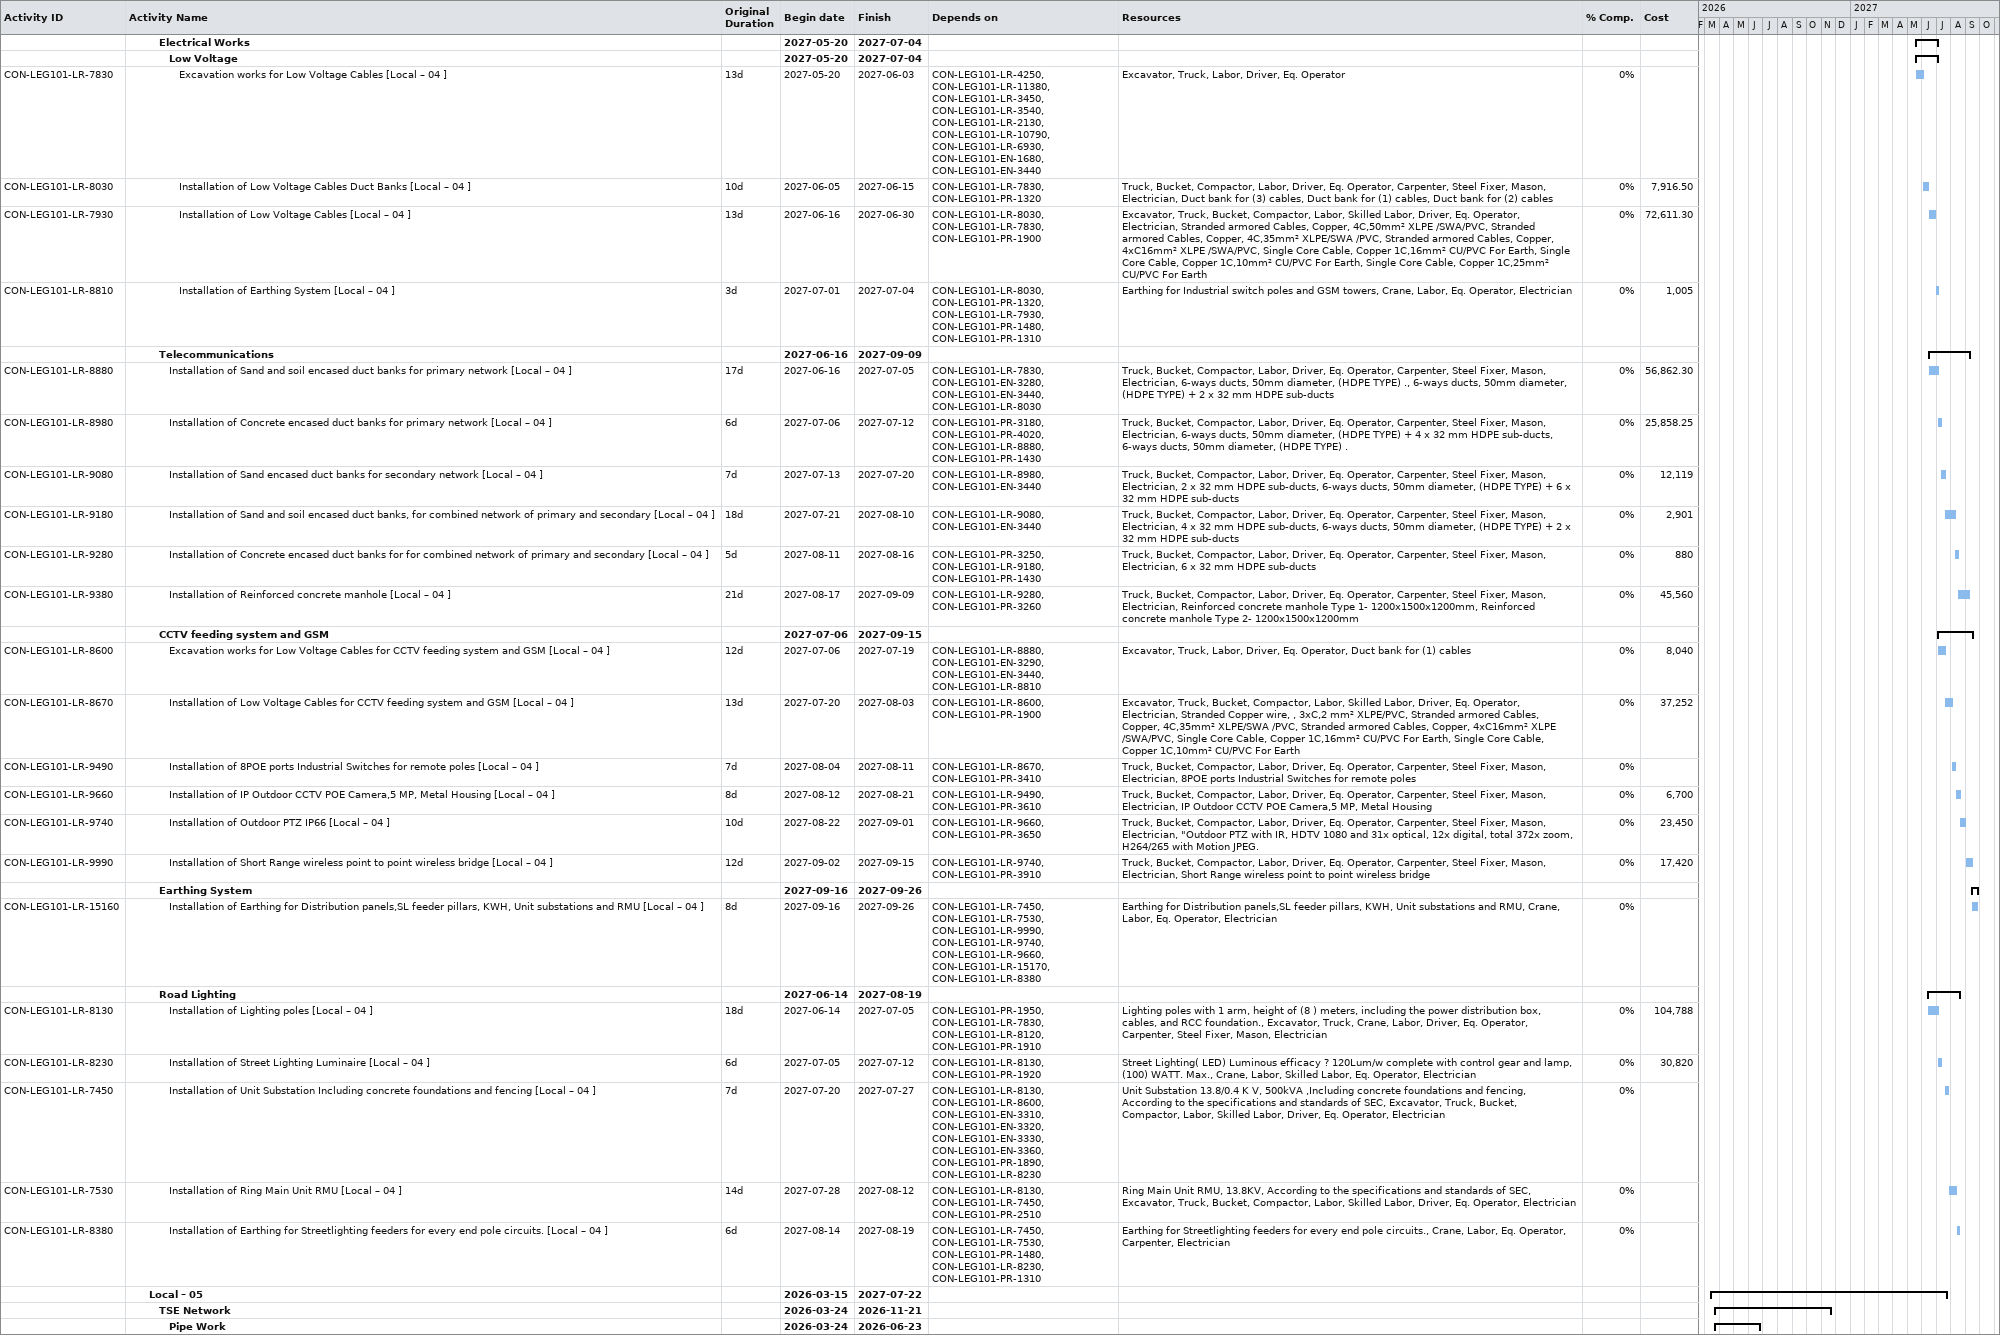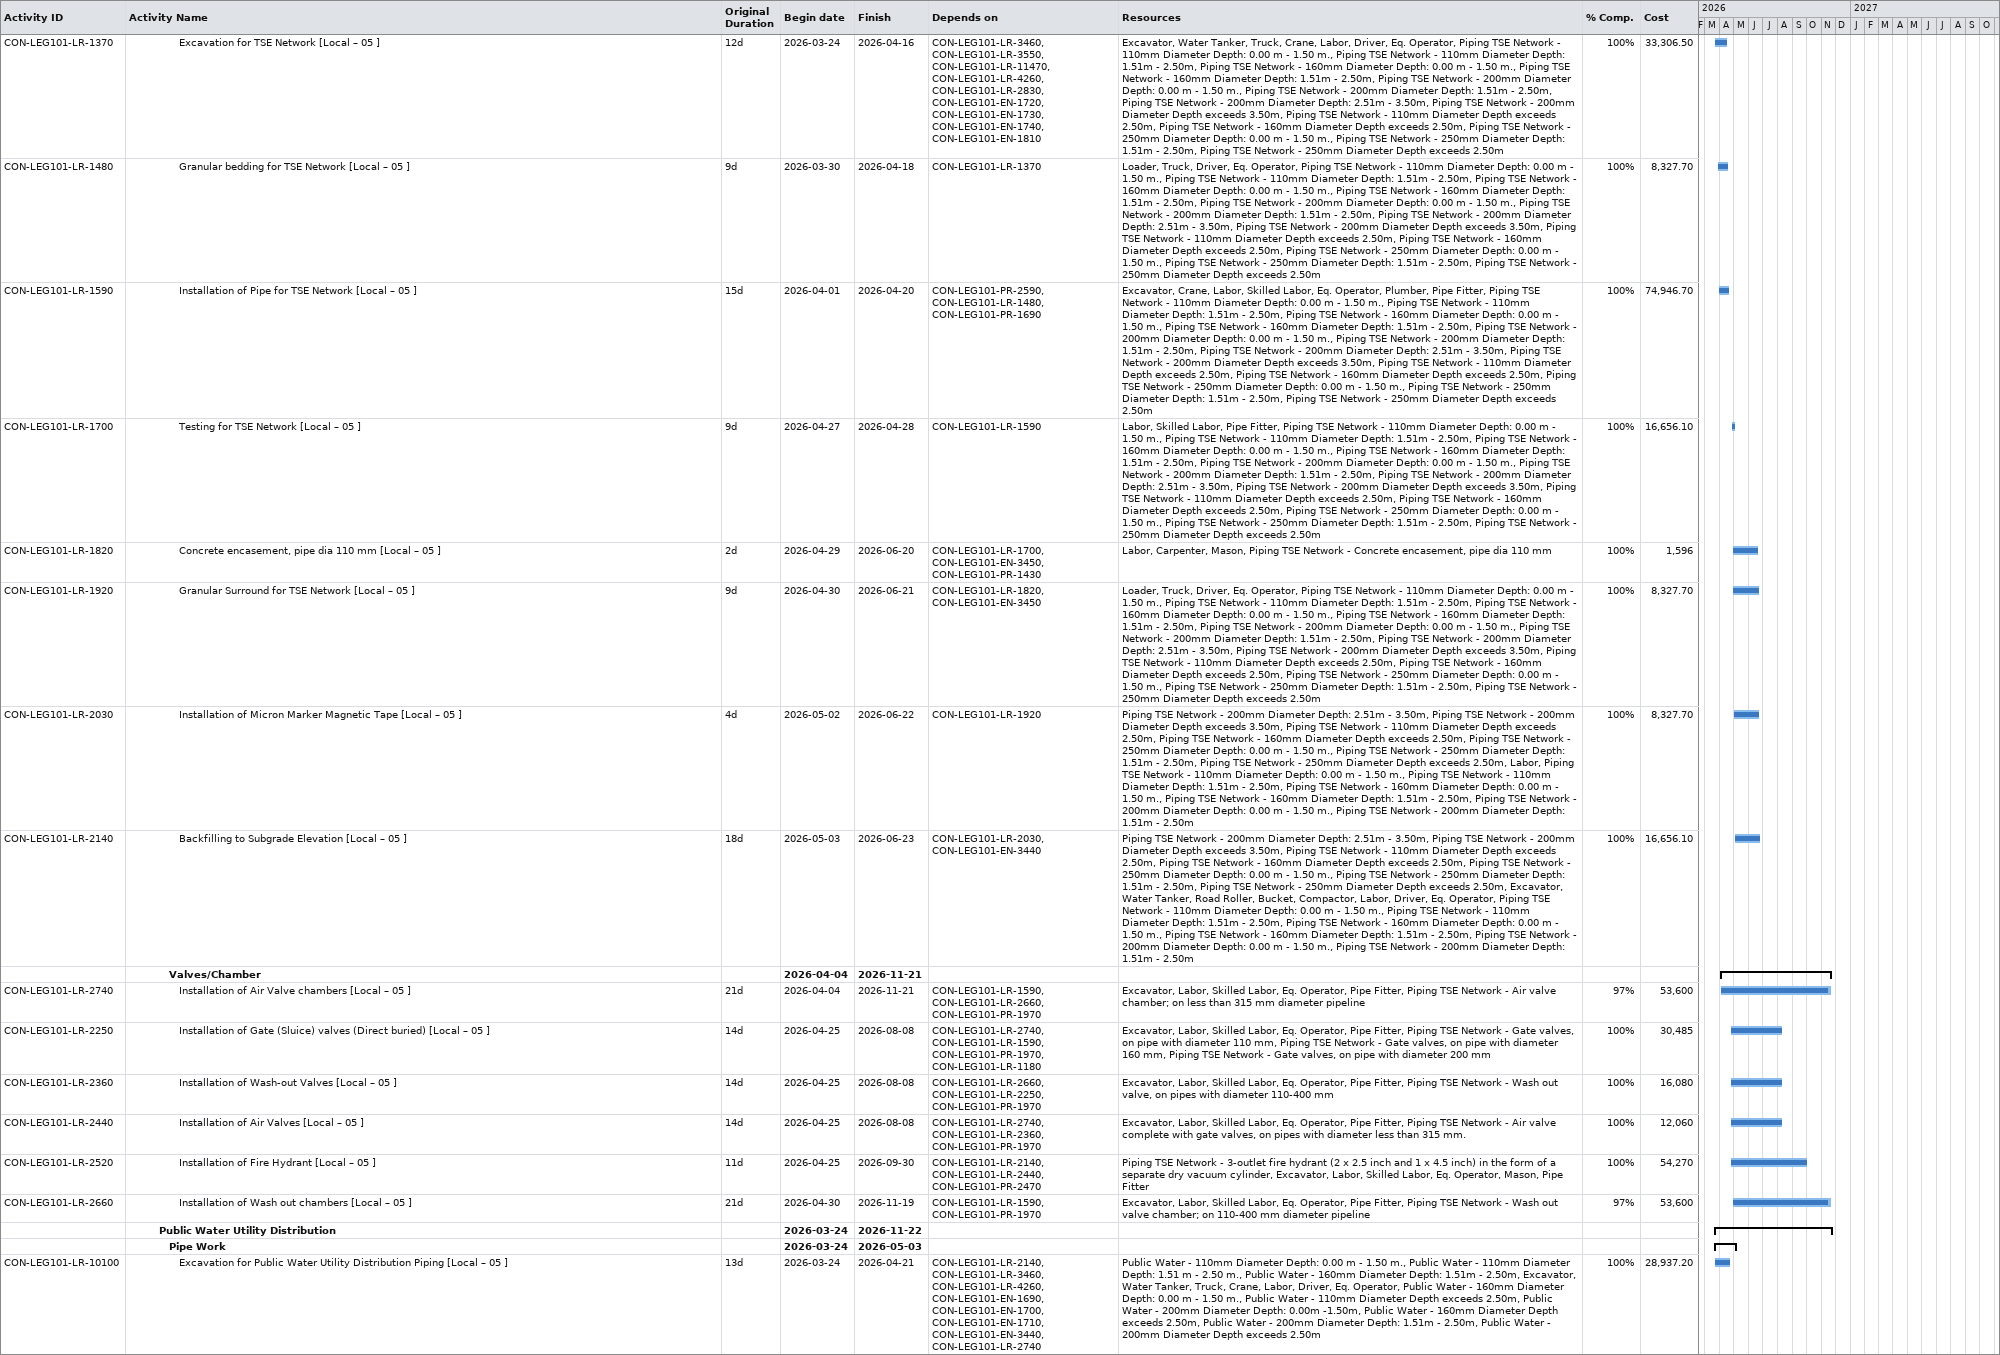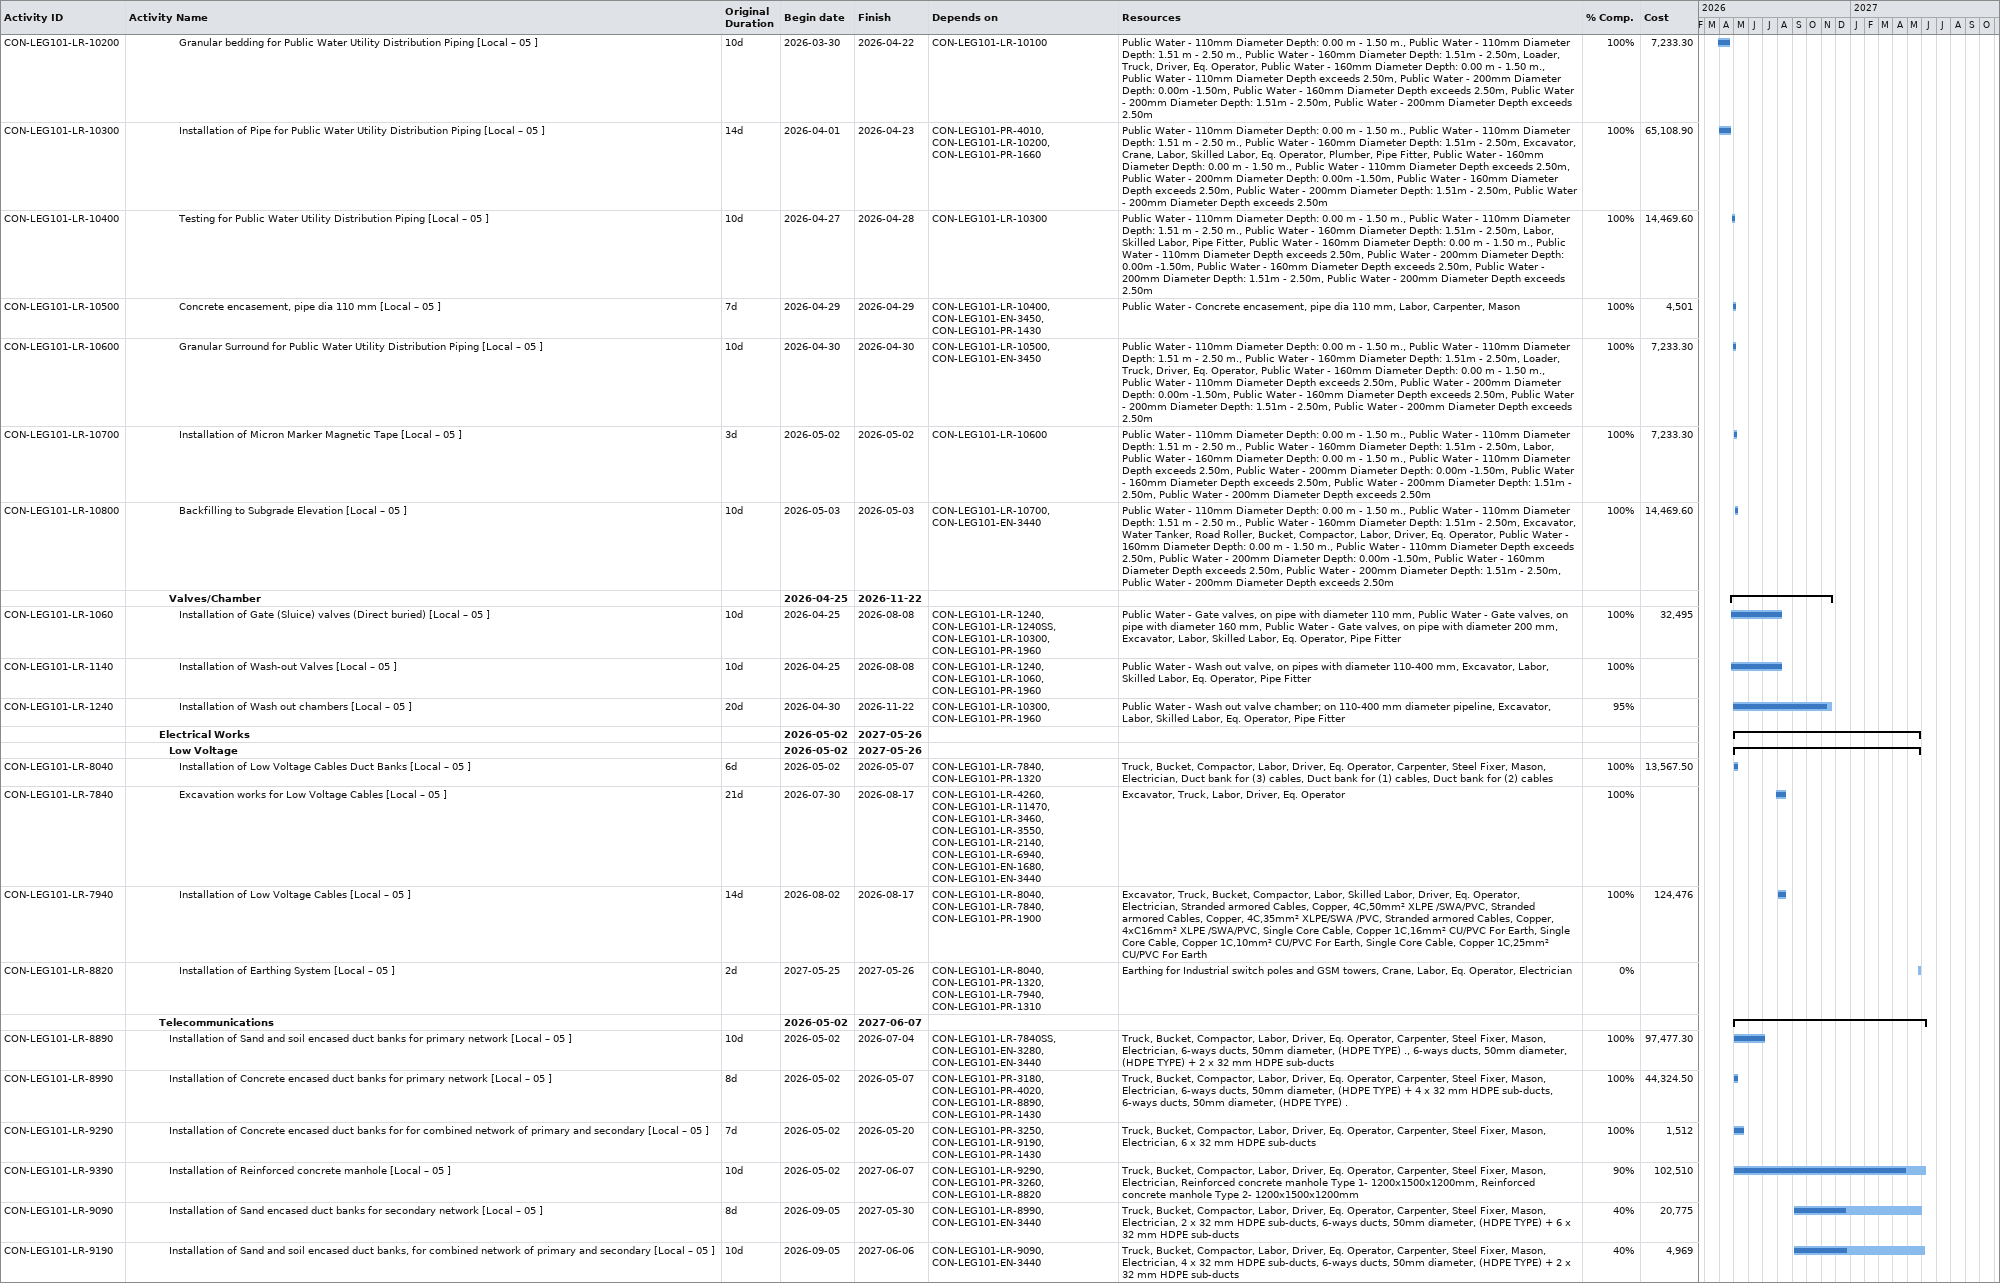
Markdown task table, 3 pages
| ID | Level | Task | Original duration | Start | Finish | Predecessors | Resources | % complete | Cost |
|---|---|---|---|---|---|---|---|---|---|
|  | 4 | **Electrical Works** |  | 2027-05-20 | 2027-07-04 |  |  |  |  |
|  | 5 | **Low Voltage** |  | 2027-05-20 | 2027-07-04 |  |  |  |  |
| CON-LEG101-LR-7830 | 6 | Excavation works for Low Voltage Cables [Local – 04 ] | 13d | 2027-05-20 | 2027-06-03 | CON-LEG101-LR-4250, CON-LEG101-LR-11380, CON-LEG101-LR-3450, CON-LEG101-LR-3540, CON-LEG101-LR-2130, CON-LEG101-LR-10790, CON-LEG101-LR-6930, CON-LEG101-EN-1680, CON-LEG101-EN-3440 | Excavator, Truck, Labor, Driver, Eq. Operator | 0 |  |
| CON-LEG101-LR-8030 | 6 | Installation of Low Voltage Cables Duct Banks [Local – 04 ] | 10d | 2027-06-05 | 2027-06-15 | CON-LEG101-LR-7830, CON-LEG101-PR-1320 | Truck, Bucket, Compactor, Labor, Driver, Eq. Operator, Carpenter, Steel Fixer, Mason, Electrician, Duct bank for (3) cables, Duct bank for (1) cables, Duct bank for (2) cables | 0 | 7916.50 |
| CON-LEG101-LR-7930 | 6 | Installation of Low Voltage Cables [Local – 04 ] | 13d | 2027-06-16 | 2027-06-30 | CON-LEG101-LR-8030, CON-LEG101-LR-7830, CON-LEG101-PR-1900 | Excavator, Truck, Bucket, Compactor, Labor, Skilled Labor, Driver, Eq. Operator, Electrician, Stranded armored Cables, Copper, 4C,50mm² XLPE /SWA/PVC, Stranded armored Cables, Copper, 4C,35mm² XLPE/SWA /PVC, Stranded armored Cables, Copper, 4xC16mm² XLPE /SWA/PVC, Single Core Cable, Copper 1C,16mm² CU/PVC For Earth, Single Core Cable, Copper 1C,10mm² CU/PVC For Earth, Single Core Cable, Copper 1C,25mm² CU/PVC For Earth | 0 | 72611.30 |
| CON-LEG101-LR-8810 | 6 | Installation of Earthing System [Local – 04 ] | 3d | 2027-07-01 | 2027-07-04 | CON-LEG101-LR-8030, CON-LEG101-PR-1320, CON-LEG101-LR-7930, CON-LEG101-PR-1480, CON-LEG101-PR-1310 | Earthing for Industrial switch poles and GSM towers, Crane, Labor, Eq. Operator, Electrician | 0 | 1005 |
|  | 4 | **Telecommunications** |  | 2027-06-16 | 2027-09-09 |  |  |  |  |
| CON-LEG101-LR-8880 | 5 | Installation of Sand and soil encased duct banks for primary network [Local – 04 ] | 17d | 2027-06-16 | 2027-07-05 | CON-LEG101-LR-7830, CON-LEG101-EN-3280, CON-LEG101-EN-3440, CON-LEG101-LR-8030 | Truck, Bucket, Compactor, Labor, Driver, Eq. Operator, Carpenter, Steel Fixer, Mason, Electrician, 6-ways ducts, 50mm diameter, (HDPE TYPE) ., 6-ways ducts, 50mm diameter, (HDPE TYPE) + 2 x 32 mm HDPE sub-ducts | 0 | 56862.30 |
| CON-LEG101-LR-8980 | 5 | Installation of Concrete encased duct banks for primary network [Local – 04 ] | 6d | 2027-07-06 | 2027-07-12 | CON-LEG101-PR-3180, CON-LEG101-PR-4020, CON-LEG101-LR-8880, CON-LEG101-PR-1430 | Truck, Bucket, Compactor, Labor, Driver, Eq. Operator, Carpenter, Steel Fixer, Mason, Electrician, 6-ways ducts, 50mm diameter, (HDPE TYPE) + 4 x 32 mm HDPE sub-ducts, 6-ways ducts, 50mm diameter, (HDPE TYPE) . | 0 | 25858.25 |
| CON-LEG101-LR-9080 | 5 | Installation of Sand encased duct banks for secondary network [Local – 04 ] | 7d | 2027-07-13 | 2027-07-20 | CON-LEG101-LR-8980, CON-LEG101-EN-3440 | Truck, Bucket, Compactor, Labor, Driver, Eq. Operator, Carpenter, Steel Fixer, Mason, Electrician, 2 x 32 mm HDPE sub-ducts, 6-ways ducts, 50mm diameter, (HDPE TYPE) + 6 x 32 mm HDPE sub-ducts | 0 | 12119 |
| CON-LEG101-LR-9180 | 5 | Installation of Sand and soil encased duct banks, for combined network of primary and secondary [Local – 04 ] | 18d | 2027-07-21 | 2027-08-10 | CON-LEG101-LR-9080, CON-LEG101-EN-3440 | Truck, Bucket, Compactor, Labor, Driver, Eq. Operator, Carpenter, Steel Fixer, Mason, Electrician, 4 x 32 mm HDPE sub-ducts, 6-ways ducts, 50mm diameter, (HDPE TYPE) + 2 x 32 mm HDPE sub-ducts | 0 | 2901 |
| CON-LEG101-LR-9280 | 5 | Installation of Concrete encased duct banks for for combined network of primary and secondary [Local – 04 ] | 5d | 2027-08-11 | 2027-08-16 | CON-LEG101-PR-3250, CON-LEG101-LR-9180, CON-LEG101-PR-1430 | Truck, Bucket, Compactor, Labor, Driver, Eq. Operator, Carpenter, Steel Fixer, Mason, Electrician, 6 x 32 mm HDPE sub-ducts | 0 | 880 |
| CON-LEG101-LR-9380 | 5 | Installation of Reinforced concrete manhole [Local – 04 ] | 21d | 2027-08-17 | 2027-09-09 | CON-LEG101-LR-9280, CON-LEG101-PR-3260 | Truck, Bucket, Compactor, Labor, Driver, Eq. Operator, Carpenter, Steel Fixer, Mason, Electrician, Reinforced concrete manhole Type 1- 1200x1500x1200mm, Reinforced concrete manhole Type 2- 1200x1500x1200mm | 0 | 45560 |
|  | 4 | **CCTV feeding system and GSM** |  | 2027-07-06 | 2027-09-15 |  |  |  |  |
| CON-LEG101-LR-8600 | 5 | Excavation works for Low Voltage Cables for CCTV feeding system and GSM [Local – 04 ] | 12d | 2027-07-06 | 2027-07-19 | CON-LEG101-LR-8880, CON-LEG101-EN-3290, CON-LEG101-EN-3440, CON-LEG101-LR-8810 | Excavator, Truck, Labor, Driver, Eq. Operator, Duct bank for (1) cables | 0 | 8040 |
| CON-LEG101-LR-8670 | 5 | Installation of Low Voltage Cables for CCTV feeding system and GSM [Local – 04 ] | 13d | 2027-07-20 | 2027-08-03 | CON-LEG101-LR-8600, CON-LEG101-PR-1900 | Excavator, Truck, Bucket, Compactor, Labor, Skilled Labor, Driver, Eq. Operator, Electrician, Stranded Copper wire, , 3xC,2 mm² XLPE/PVC, Stranded armored Cables, Copper, 4C,35mm² XLPE/SWA /PVC, Stranded armored Cables, Copper, 4xC16mm² XLPE /SWA/PVC, Single Core Cable, Copper 1C,16mm² CU/PVC For Earth, Single Core Cable, Copper 1C,10mm² CU/PVC For Earth | 0 | 37252 |
| CON-LEG101-LR-9490 | 5 | Installation of 8POE ports Industrial Switches for remote poles [Local – 04 ] | 7d | 2027-08-04 | 2027-08-11 | CON-LEG101-LR-8670, CON-LEG101-PR-3410 | Truck, Bucket, Compactor, Labor, Driver, Eq. Operator, Carpenter, Steel Fixer, Mason, Electrician, 8POE ports Industrial Switches for remote poles | 0 |  |
| CON-LEG101-LR-9660 | 5 | Installation of IP Outdoor CCTV POE Camera,5 MP, Metal Housing [Local – 04 ] | 8d | 2027-08-12 | 2027-08-21 | CON-LEG101-LR-9490, CON-LEG101-PR-3610 | Truck, Bucket, Compactor, Labor, Driver, Eq. Operator, Carpenter, Steel Fixer, Mason, Electrician, IP Outdoor CCTV POE Camera,5 MP, Metal Housing | 0 | 6700 |
| CON-LEG101-LR-9740 | 5 | Installation of Outdoor PTZ IP66 [Local – 04 ] | 10d | 2027-08-22 | 2027-09-01 | CON-LEG101-LR-9660, CON-LEG101-PR-3650 | Truck, Bucket, Compactor, Labor, Driver, Eq. Operator, Carpenter, Steel Fixer, Mason, Electrician, "Outdoor PTZ with IR, HDTV 1080 and 31x optical, 12x digital, total 372x zoom, H264/265 with Motion JPEG. | 0 | 23450 |
| CON-LEG101-LR-9990 | 5 | Installation of Short Range wireless point to point wireless bridge [Local – 04 ] | 12d | 2027-09-02 | 2027-09-15 | CON-LEG101-LR-9740, CON-LEG101-PR-3910 | Truck, Bucket, Compactor, Labor, Driver, Eq. Operator, Carpenter, Steel Fixer, Mason, Electrician, Short Range wireless point to point wireless bridge | 0 | 17420 |
|  | 4 | **Earthing System** |  | 2027-09-16 | 2027-09-26 |  |  |  |  |
| CON-LEG101-LR-15160 | 5 | Installation of Earthing for Distribution panels,SL feeder pillars, KWH, Unit substations and RMU [Local – 04 ] | 8d | 2027-09-16 | 2027-09-26 | CON-LEG101-LR-7450, CON-LEG101-LR-7530, CON-LEG101-LR-9990, CON-LEG101-LR-9740, CON-LEG101-LR-9660, CON-LEG101-LR-15170, CON-LEG101-LR-8380 | Earthing for Distribution panels,SL feeder pillars, KWH, Unit substations and RMU, Crane, Labor, Eq. Operator, Electrician | 0 |  |
|  | 4 | **Road Lighting** |  | 2027-06-14 | 2027-08-19 |  |  |  |  |
| CON-LEG101-LR-8130 | 5 | Installation of Lighting poles [Local – 04 ] | 18d | 2027-06-14 | 2027-07-05 | CON-LEG101-PR-1950, CON-LEG101-LR-7830, CON-LEG101-LR-8120, CON-LEG101-PR-1910 | Lighting poles with 1 arm, height of (8 ) meters, including the power distribution box, cables, and RCC foundation., Excavator, Truck, Crane, Labor, Driver, Eq. Operator, Carpenter, Steel Fixer, Mason, Electrician | 0 | 104788 |
| CON-LEG101-LR-8230 | 5 | Installation of Street Lighting Luminaire [Local – 04 ] | 6d | 2027-07-05 | 2027-07-12 | CON-LEG101-LR-8130, CON-LEG101-PR-1920 | Street Lighting( LED) Luminous efficacy ? 120Lum/w complete with control gear and lamp, (100) WATT. Max., Crane, Labor, Skilled Labor, Eq. Operator, Electrician | 0 | 30820 |
| CON-LEG101-LR-7450 | 5 | Installation of Unit Substation Including concrete foundations and fencing [Local – 04 ] | 7d | 2027-07-20 | 2027-07-27 | CON-LEG101-LR-8130, CON-LEG101-LR-8600, CON-LEG101-EN-3310, CON-LEG101-EN-3320, CON-LEG101-EN-3330, CON-LEG101-EN-3360, CON-LEG101-PR-1890, CON-LEG101-LR-8230 | Unit Substation 13.8/0.4 K V, 500kVA ,Including concrete foundations and fencing, According to the specifications and standards of SEC, Excavator, Truck, Bucket, Compactor, Labor, Skilled Labor, Driver, Eq. Operator, Electrician | 0 |  |
| CON-LEG101-LR-7530 | 5 | Installation of Ring Main Unit RMU [Local – 04 ] | 14d | 2027-07-28 | 2027-08-12 | CON-LEG101-LR-8130, CON-LEG101-LR-7450, CON-LEG101-PR-2510 | Ring Main Unit RMU, 13.8KV, According to the specifications and standards of SEC, Excavator, Truck, Bucket, Compactor, Labor, Skilled Labor, Driver, Eq. Operator, Electrician | 0 |  |
| CON-LEG101-LR-8380 | 5 | Installation of Earthing for Streetlighting feeders for every end pole circuits. [Local – 04 ] | 6d | 2027-08-14 | 2027-08-19 | CON-LEG101-LR-7450, CON-LEG101-LR-7530, CON-LEG101-PR-1480, CON-LEG101-LR-8230, CON-LEG101-PR-1310 | Earthing for Streetlighting feeders for every end pole circuits., Crane, Labor, Eq. Operator, Carpenter, Electrician | 0 |  |
|  | 3 | **Local – 05** |  | 2026-03-15 | 2027-07-22 |  |  |  |  |
|  | 4 | **TSE Network** |  | 2026-03-24 | 2026-11-21 |  |  |  |  |
|  | 5 | **Pipe Work** |  | 2026-03-24 | 2026-06-23 |  |  |  |  |
| CON-LEG101-LR-1370 | 6 | Excavation for TSE Network [Local – 05 ] | 12d | 2026-03-24 | 2026-04-16 | CON-LEG101-LR-3460, CON-LEG101-LR-3550, CON-LEG101-LR-11470, CON-LEG101-LR-4260, CON-LEG101-LR-2830, CON-LEG101-EN-1720, CON-LEG101-EN-1730, CON-LEG101-EN-1740, CON-LEG101-EN-1810 | Excavator, Water Tanker, Truck, Crane, Labor, Driver, Eq. Operator, Piping TSE Network - 110mm Diameter Depth: 0.00 m - 1.50 m., Piping TSE Network - 110mm Diameter Depth: 1.51m - 2.50m, Piping TSE Network - 160mm Diameter Depth: 0.00 m - 1.50 m., Piping TSE Network - 160mm Diameter Depth: 1.51m - 2.50m, Piping TSE Network - 200mm Diameter Depth: 0.00 m - 1.50 m., Piping TSE Network - 200mm Diameter Depth: 1.51m - 2.50m, Piping TSE Network - 200mm Diameter Depth: 2.51m - 3.50m, Piping TSE Network - 200mm Diameter Depth exceeds 3.50m, Piping TSE Network - 110mm Diameter Depth exceeds 2.50m, Piping TSE Network - 160mm Diameter Depth exceeds 2.50m, Piping TSE Network - 250mm Diameter Depth: 0.00 m - 1.50 m., Piping TSE Network - 250mm Diameter Depth: 1.51m - 2.50m, Piping TSE Network - 250mm Diameter Depth exceeds 2.50m | 100 | 33306.50 |
| CON-LEG101-LR-1480 | 6 | Granular bedding for TSE Network [Local – 05 ] | 9d | 2026-03-30 | 2026-04-18 | CON-LEG101-LR-1370 | Loader, Truck, Driver, Eq. Operator, Piping TSE Network - 110mm Diameter Depth: 0.00 m - 1.50 m., Piping TSE Network - 110mm Diameter Depth: 1.51m - 2.50m, Piping TSE Network - 160mm Diameter Depth: 0.00 m - 1.50 m., Piping TSE Network - 160mm Diameter Depth: 1.51m - 2.50m, Piping TSE Network - 200mm Diameter Depth: 0.00 m - 1.50 m., Piping TSE Network - 200mm Diameter Depth: 1.51m - 2.50m, Piping TSE Network - 200mm Diameter Depth: 2.51m - 3.50m, Piping TSE Network - 200mm Diameter Depth exceeds 3.50m, Piping TSE Network - 110mm Diameter Depth exceeds 2.50m, Piping TSE Network - 160mm Diameter Depth exceeds 2.50m, Piping TSE Network - 250mm Diameter Depth: 0.00 m - 1.50 m., Piping TSE Network - 250mm Diameter Depth: 1.51m - 2.50m, Piping TSE Network - 250mm Diameter Depth exceeds 2.50m | 100 | 8327.70 |
| CON-LEG101-LR-1590 | 6 | Installation of Pipe for TSE Network [Local – 05 ] | 15d | 2026-04-01 | 2026-04-20 | CON-LEG101-PR-2590, CON-LEG101-LR-1480, CON-LEG101-PR-1690 | Excavator, Crane, Labor, Skilled Labor, Eq. Operator, Plumber, Pipe Fitter, Piping TSE Network - 110mm Diameter Depth: 0.00 m - 1.50 m., Piping TSE Network - 110mm Diameter Depth: 1.51m - 2.50m, Piping TSE Network - 160mm Diameter Depth: 0.00 m - 1.50 m., Piping TSE Network - 160mm Diameter Depth: 1.51m - 2.50m, Piping TSE Network - 200mm Diameter Depth: 0.00 m - 1.50 m., Piping TSE Network - 200mm Diameter Depth: 1.51m - 2.50m, Piping TSE Network - 200mm Diameter Depth: 2.51m - 3.50m, Piping TSE Network - 200mm Diameter Depth exceeds 3.50m, Piping TSE Network - 110mm Diameter Depth exceeds 2.50m, Piping TSE Network - 160mm Diameter Depth exceeds 2.50m, Piping TSE Network - 250mm Diameter Depth: 0.00 m - 1.50 m., Piping TSE Network - 250mm Diameter Depth: 1.51m - 2.50m, Piping TSE Network - 250mm Diameter Depth exceeds 2.50m | 100 | 74946.70 |
| CON-LEG101-LR-1700 | 6 | Testing for TSE Network [Local – 05 ] | 9d | 2026-04-27 | 2026-04-28 | CON-LEG101-LR-1590 | Labor, Skilled Labor, Pipe Fitter, Piping TSE Network - 110mm Diameter Depth: 0.00 m - 1.50 m., Piping TSE Network - 110mm Diameter Depth: 1.51m - 2.50m, Piping TSE Network - 160mm Diameter Depth: 0.00 m - 1.50 m., Piping TSE Network - 160mm Diameter Depth: 1.51m - 2.50m, Piping TSE Network - 200mm Diameter Depth: 0.00 m - 1.50 m., Piping TSE Network - 200mm Diameter Depth: 1.51m - 2.50m, Piping TSE Network - 200mm Diameter Depth: 2.51m - 3.50m, Piping TSE Network - 200mm Diameter Depth exceeds 3.50m, Piping TSE Network - 110mm Diameter Depth exceeds 2.50m, Piping TSE Network - 160mm Diameter Depth exceeds 2.50m, Piping TSE Network - 250mm Diameter Depth: 0.00 m - 1.50 m., Piping TSE Network - 250mm Diameter Depth: 1.51m - 2.50m, Piping TSE Network - 250mm Diameter Depth exceeds 2.50m | 100 | 16656.10 |
| CON-LEG101-LR-1820 | 6 | Concrete encasement, pipe dia 110 mm [Local – 05 ] | 2d | 2026-04-29 | 2026-06-20 | CON-LEG101-LR-1700, CON-LEG101-EN-3450, CON-LEG101-PR-1430 | Labor, Carpenter, Mason, Piping TSE Network - Concrete encasement, pipe dia 110 mm | 100 | 1596 |
| CON-LEG101-LR-1920 | 6 | Granular Surround for TSE Network [Local – 05 ] | 9d | 2026-04-30 | 2026-06-21 | CON-LEG101-LR-1820, CON-LEG101-EN-3450 | Loader, Truck, Driver, Eq. Operator, Piping TSE Network - 110mm Diameter Depth: 0.00 m - 1.50 m., Piping TSE Network - 110mm Diameter Depth: 1.51m - 2.50m, Piping TSE Network - 160mm Diameter Depth: 0.00 m - 1.50 m., Piping TSE Network - 160mm Diameter Depth: 1.51m - 2.50m, Piping TSE Network - 200mm Diameter Depth: 0.00 m - 1.50 m., Piping TSE Network - 200mm Diameter Depth: 1.51m - 2.50m, Piping TSE Network - 200mm Diameter Depth: 2.51m - 3.50m, Piping TSE Network - 200mm Diameter Depth exceeds 3.50m, Piping TSE Network - 110mm Diameter Depth exceeds 2.50m, Piping TSE Network - 160mm Diameter Depth exceeds 2.50m, Piping TSE Network - 250mm Diameter Depth: 0.00 m - 1.50 m., Piping TSE Network - 250mm Diameter Depth: 1.51m - 2.50m, Piping TSE Network - 250mm Diameter Depth exceeds 2.50m | 100 | 8327.70 |
| CON-LEG101-LR-2030 | 6 | Installation of Micron Marker Magnetic Tape [Local – 05 ] | 4d | 2026-05-02 | 2026-06-22 | CON-LEG101-LR-1920 | Piping TSE Network - 200mm Diameter Depth: 2.51m - 3.50m, Piping TSE Network - 200mm Diameter Depth exceeds 3.50m, Piping TSE Network - 110mm Diameter Depth exceeds 2.50m, Piping TSE Network - 160mm Diameter Depth exceeds 2.50m, Piping TSE Network - 250mm Diameter Depth: 0.00 m - 1.50 m., Piping TSE Network - 250mm Diameter Depth: 1.51m - 2.50m, Piping TSE Network - 250mm Diameter Depth exceeds 2.50m, Labor, Piping TSE Network - 110mm Diameter Depth: 0.00 m - 1.50 m., Piping TSE Network - 110mm Diameter Depth: 1.51m - 2.50m, Piping TSE Network - 160mm Diameter Depth: 0.00 m - 1.50 m., Piping TSE Network - 160mm Diameter Depth: 1.51m - 2.50m, Piping TSE Network - 200mm Diameter Depth: 0.00 m - 1.50 m., Piping TSE Network - 200mm Diameter Depth: 1.51m - 2.50m | 100 | 8327.70 |
| CON-LEG101-LR-2140 | 6 | Backfilling to Subgrade Elevation [Local – 05 ] | 18d | 2026-05-03 | 2026-06-23 | CON-LEG101-LR-2030, CON-LEG101-EN-3440 | Piping TSE Network - 200mm Diameter Depth: 2.51m - 3.50m, Piping TSE Network - 200mm Diameter Depth exceeds 3.50m, Piping TSE Network - 110mm Diameter Depth exceeds 2.50m, Piping TSE Network - 160mm Diameter Depth exceeds 2.50m, Piping TSE Network - 250mm Diameter Depth: 0.00 m - 1.50 m., Piping TSE Network - 250mm Diameter Depth: 1.51m - 2.50m, Piping TSE Network - 250mm Diameter Depth exceeds 2.50m, Excavator, Water Tanker, Road Roller, Bucket, Compactor, Labor, Driver, Eq. Operator, Piping TSE Network - 110mm Diameter Depth: 0.00 m - 1.50 m., Piping TSE Network - 110mm Diameter Depth: 1.51m - 2.50m, Piping TSE Network - 160mm Diameter Depth: 0.00 m - 1.50 m., Piping TSE Network - 160mm Diameter Depth: 1.51m - 2.50m, Piping TSE Network - 200mm Diameter Depth: 0.00 m - 1.50 m., Piping TSE Network - 200mm Diameter Depth: 1.51m - 2.50m | 100 | 16656.10 |
|  | 5 | **Valves/Chamber** |  | 2026-04-04 | 2026-11-21 |  |  |  |  |
| CON-LEG101-LR-2740 | 6 | Installation of Air Valve chambers [Local – 05 ] | 21d | 2026-04-04 | 2026-11-21 | CON-LEG101-LR-1590, CON-LEG101-LR-2660, CON-LEG101-PR-1970 | Excavator, Labor, Skilled Labor, Eq. Operator, Pipe Fitter, Piping TSE Network - Air valve chamber; on less than 315 mm diameter pipeline | 97 | 53600 |
| CON-LEG101-LR-2250 | 6 | Installation of Gate (Sluice) valves (Direct buried) [Local – 05 ] | 14d | 2026-04-25 | 2026-08-08 | CON-LEG101-LR-2740, CON-LEG101-LR-1590, CON-LEG101-PR-1970, CON-LEG101-LR-1180 | Excavator, Labor, Skilled Labor, Eq. Operator, Pipe Fitter, Piping TSE Network - Gate valves, on pipe with diameter 110 mm, Piping TSE Network - Gate valves, on pipe with diameter 160 mm, Piping TSE Network - Gate valves, on pipe with diameter 200 mm | 100 | 30485 |
| CON-LEG101-LR-2360 | 6 | Installation of Wash-out Valves [Local – 05 ] | 14d | 2026-04-25 | 2026-08-08 | CON-LEG101-LR-2660, CON-LEG101-LR-2250, CON-LEG101-PR-1970 | Excavator, Labor, Skilled Labor, Eq. Operator, Pipe Fitter, Piping TSE Network - Wash out valve, on pipes with diameter 110-400 mm | 100 | 16080 |
| CON-LEG101-LR-2440 | 6 | Installation of Air Valves [Local – 05 ] | 14d | 2026-04-25 | 2026-08-08 | CON-LEG101-LR-2740, CON-LEG101-LR-2360, CON-LEG101-PR-1970 | Excavator, Labor, Skilled Labor, Eq. Operator, Pipe Fitter, Piping TSE Network - Air valve complete with gate valves, on pipes with diameter less than 315 mm. | 100 | 12060 |
| CON-LEG101-LR-2520 | 6 | Installation of Fire Hydrant [Local – 05 ] | 11d | 2026-04-25 | 2026-09-30 | CON-LEG101-LR-2140, CON-LEG101-LR-2440, CON-LEG101-PR-2470 | Piping TSE Network - 3-outlet fire hydrant (2 x 2.5 inch and 1 x 4.5 inch) in the form of a separate dry vacuum cylinder, Excavator, Labor, Skilled Labor, Eq. Operator, Mason, Pipe Fitter | 100 | 54270 |
| CON-LEG101-LR-2660 | 6 | Installation of Wash out chambers [Local – 05 ] | 21d | 2026-04-30 | 2026-11-19 | CON-LEG101-LR-1590, CON-LEG101-PR-1970 | Excavator, Labor, Skilled Labor, Eq. Operator, Pipe Fitter, Piping TSE Network - Wash out valve chamber; on 110-400 mm diameter pipeline | 97 | 53600 |
|  | 4 | **Public Water Utility Distribution** |  | 2026-03-24 | 2026-11-22 |  |  |  |  |
|  | 5 | **Pipe Work** |  | 2026-03-24 | 2026-05-03 |  |  |  |  |
| CON-LEG101-LR-10100 | 6 | Excavation for Public Water Utility Distribution Piping [Local – 05 ] | 13d | 2026-03-24 | 2026-04-21 | CON-LEG101-LR-2140, CON-LEG101-LR-3460, CON-LEG101-LR-4260, CON-LEG101-EN-1690, CON-LEG101-EN-1700, CON-LEG101-EN-1710, CON-LEG101-EN-3440, CON-LEG101-LR-2740 | Public Water - 110mm Diameter Depth: 0.00 m - 1.50 m., Public Water - 110mm Diameter Depth: 1.51 m - 2.50 m., Public Water - 160mm Diameter Depth: 1.51m - 2.50m, Excavator, Water Tanker, Truck, Crane, Labor, Driver, Eq. Operator, Public Water - 160mm Diameter Depth: 0.00 m - 1.50 m., Public Water - 110mm Diameter Depth exceeds 2.50m, Public Water - 200mm Diameter Depth: 0.00m -1.50m, Public Water - 160mm Diameter Depth exceeds 2.50m, Public Water - 200mm Diameter Depth: 1.51m - 2.50m, Public Water - 200mm Diameter Depth exceeds 2.50m | 100 | 28937.20 |
| CON-LEG101-LR-10200 | 6 | Granular bedding for Public Water Utility Distribution Piping [Local – 05 ] | 10d | 2026-03-30 | 2026-04-22 | CON-LEG101-LR-10100 | Public Water - 110mm Diameter Depth: 0.00 m - 1.50 m., Public Water - 110mm Diameter Depth: 1.51 m - 2.50 m., Public Water - 160mm Diameter Depth: 1.51m - 2.50m, Loader, Truck, Driver, Eq. Operator, Public Water - 160mm Diameter Depth: 0.00 m - 1.50 m., Public Water - 110mm Diameter Depth exceeds 2.50m, Public Water - 200mm Diameter Depth: 0.00m -1.50m, Public Water - 160mm Diameter Depth exceeds 2.50m, Public Water - 200mm Diameter Depth: 1.51m - 2.50m, Public Water - 200mm Diameter Depth exceeds 2.50m | 100 | 7233.30 |
| CON-LEG101-LR-10300 | 6 | Installation of Pipe for Public Water Utility Distribution Piping [Local – 05 ] | 14d | 2026-04-01 | 2026-04-23 | CON-LEG101-PR-4010, CON-LEG101-LR-10200, CON-LEG101-PR-1660 | Public Water - 110mm Diameter Depth: 0.00 m - 1.50 m., Public Water - 110mm Diameter Depth: 1.51 m - 2.50 m., Public Water - 160mm Diameter Depth: 1.51m - 2.50m, Excavator, Crane, Labor, Skilled Labor, Eq. Operator, Plumber, Pipe Fitter, Public Water - 160mm Diameter Depth: 0.00 m - 1.50 m., Public Water - 110mm Diameter Depth exceeds 2.50m, Public Water - 200mm Diameter Depth: 0.00m -1.50m, Public Water - 160mm Diameter Depth exceeds 2.50m, Public Water - 200mm Diameter Depth: 1.51m - 2.50m, Public Water - 200mm Diameter Depth exceeds 2.50m | 100 | 65108.90 |
| CON-LEG101-LR-10400 | 6 | Testing for Public Water Utility Distribution Piping [Local – 05 ] | 10d | 2026-04-27 | 2026-04-28 | CON-LEG101-LR-10300 | Public Water - 110mm Diameter Depth: 0.00 m - 1.50 m., Public Water - 110mm Diameter Depth: 1.51 m - 2.50 m., Public Water - 160mm Diameter Depth: 1.51m - 2.50m, Labor, Skilled Labor, Pipe Fitter, Public Water - 160mm Diameter Depth: 0.00 m - 1.50 m., Public Water - 110mm Diameter Depth exceeds 2.50m, Public Water - 200mm Diameter Depth: 0.00m -1.50m, Public Water - 160mm Diameter Depth exceeds 2.50m, Public Water - 200mm Diameter Depth: 1.51m - 2.50m, Public Water - 200mm Diameter Depth exceeds 2.50m | 100 | 14469.60 |
| CON-LEG101-LR-10500 | 6 | Concrete encasement, pipe dia 110 mm [Local – 05 ] | 7d | 2026-04-29 | 2026-04-29 | CON-LEG101-LR-10400, CON-LEG101-EN-3450, CON-LEG101-PR-1430 | Public Water - Concrete encasement, pipe dia 110 mm, Labor, Carpenter, Mason | 100 | 4501 |
| CON-LEG101-LR-10600 | 6 | Granular Surround for Public Water Utility Distribution Piping [Local – 05 ] | 10d | 2026-04-30 | 2026-04-30 | CON-LEG101-LR-10500, CON-LEG101-EN-3450 | Public Water - 110mm Diameter Depth: 0.00 m - 1.50 m., Public Water - 110mm Diameter Depth: 1.51 m - 2.50 m., Public Water - 160mm Diameter Depth: 1.51m - 2.50m, Loader, Truck, Driver, Eq. Operator, Public Water - 160mm Diameter Depth: 0.00 m - 1.50 m., Public Water - 110mm Diameter Depth exceeds 2.50m, Public Water - 200mm Diameter Depth: 0.00m -1.50m, Public Water - 160mm Diameter Depth exceeds 2.50m, Public Water - 200mm Diameter Depth: 1.51m - 2.50m, Public Water - 200mm Diameter Depth exceeds 2.50m | 100 | 7233.30 |
| CON-LEG101-LR-10700 | 6 | Installation of Micron Marker Magnetic Tape [Local – 05 ] | 3d | 2026-05-02 | 2026-05-02 | CON-LEG101-LR-10600 | Public Water - 110mm Diameter Depth: 0.00 m - 1.50 m., Public Water - 110mm Diameter Depth: 1.51 m - 2.50 m., Public Water - 160mm Diameter Depth: 1.51m - 2.50m, Labor, Public Water - 160mm Diameter Depth: 0.00 m - 1.50 m., Public Water - 110mm Diameter Depth exceeds 2.50m, Public Water - 200mm Diameter Depth: 0.00m -1.50m, Public Water - 160mm Diameter Depth exceeds 2.50m, Public Water - 200mm Diameter Depth: 1.51m - 2.50m, Public Water - 200mm Diameter Depth exceeds 2.50m | 100 | 7233.30 |
| CON-LEG101-LR-10800 | 6 | Backfilling to Subgrade Elevation [Local – 05 ] | 10d | 2026-05-03 | 2026-05-03 | CON-LEG101-LR-10700, CON-LEG101-EN-3440 | Public Water - 110mm Diameter Depth: 0.00 m - 1.50 m., Public Water - 110mm Diameter Depth: 1.51 m - 2.50 m., Public Water - 160mm Diameter Depth: 1.51m - 2.50m, Excavator, Water Tanker, Road Roller, Bucket, Compactor, Labor, Driver, Eq. Operator, Public Water - 160mm Diameter Depth: 0.00 m - 1.50 m., Public Water - 110mm Diameter Depth exceeds 2.50m, Public Water - 200mm Diameter Depth: 0.00m -1.50m, Public Water - 160mm Diameter Depth exceeds 2.50m, Public Water - 200mm Diameter Depth: 1.51m - 2.50m, Public Water - 200mm Diameter Depth exceeds 2.50m | 100 | 14469.60 |
|  | 5 | **Valves/Chamber** |  | 2026-04-25 | 2026-11-22 |  |  |  |  |
| CON-LEG101-LR-1060 | 6 | Installation of Gate (Sluice) valves (Direct buried) [Local – 05 ] | 10d | 2026-04-25 | 2026-08-08 | CON-LEG101-LR-1240, CON-LEG101-LR-1240SS, CON-LEG101-LR-10300, CON-LEG101-PR-1960 | Public Water - Gate valves, on pipe with diameter 110 mm, Public Water - Gate valves, on pipe with diameter 160 mm, Public Water - Gate valves, on pipe with diameter 200 mm, Excavator, Labor, Skilled Labor, Eq. Operator, Pipe Fitter | 100 | 32495 |
| CON-LEG101-LR-1140 | 6 | Installation of Wash-out Valves [Local – 05 ] | 10d | 2026-04-25 | 2026-08-08 | CON-LEG101-LR-1240, CON-LEG101-LR-1060, CON-LEG101-PR-1960 | Public Water - Wash out valve, on pipes with diameter 110-400 mm, Excavator, Labor, Skilled Labor, Eq. Operator, Pipe Fitter | 100 |  |
| CON-LEG101-LR-1240 | 6 | Installation of Wash out chambers [Local – 05 ] | 20d | 2026-04-30 | 2026-11-22 | CON-LEG101-LR-10300, CON-LEG101-PR-1960 | Public Water - Wash out valve chamber; on 110-400 mm diameter pipeline, Excavator, Labor, Skilled Labor, Eq. Operator, Pipe Fitter | 95 |  |
|  | 4 | **Electrical Works** |  | 2026-05-02 | 2027-05-26 |  |  |  |  |
|  | 5 | **Low Voltage** |  | 2026-05-02 | 2027-05-26 |  |  |  |  |
| CON-LEG101-LR-8040 | 6 | Installation of Low Voltage Cables Duct Banks [Local – 05 ] | 6d | 2026-05-02 | 2026-05-07 | CON-LEG101-LR-7840, CON-LEG101-PR-1320 | Truck, Bucket, Compactor, Labor, Driver, Eq. Operator, Carpenter, Steel Fixer, Mason, Electrician, Duct bank for (3) cables, Duct bank for (1) cables, Duct bank for (2) cables | 100 | 13567.50 |
| CON-LEG101-LR-7840 | 6 | Excavation works for Low Voltage Cables [Local – 05 ] | 21d | 2026-07-30 | 2026-08-17 | CON-LEG101-LR-4260, CON-LEG101-LR-11470, CON-LEG101-LR-3460, CON-LEG101-LR-3550, CON-LEG101-LR-2140, CON-LEG101-LR-6940, CON-LEG101-EN-1680, CON-LEG101-EN-3440 | Excavator, Truck, Labor, Driver, Eq. Operator | 100 |  |
| CON-LEG101-LR-7940 | 6 | Installation of Low Voltage Cables [Local – 05 ] | 14d | 2026-08-02 | 2026-08-17 | CON-LEG101-LR-8040, CON-LEG101-LR-7840, CON-LEG101-PR-1900 | Excavator, Truck, Bucket, Compactor, Labor, Skilled Labor, Driver, Eq. Operator, Electrician, Stranded armored Cables, Copper, 4C,50mm² XLPE /SWA/PVC, Stranded armored Cables, Copper, 4C,35mm² XLPE/SWA /PVC, Stranded armored Cables, Copper, 4xC16mm² XLPE /SWA/PVC, Single Core Cable, Copper 1C,16mm² CU/PVC For Earth, Single Core Cable, Copper 1C,10mm² CU/PVC For Earth, Single Core Cable, Copper 1C,25mm² CU/PVC For Earth | 100 | 124476 |
| CON-LEG101-LR-8820 | 6 | Installation of Earthing System [Local – 05 ] | 2d | 2027-05-25 | 2027-05-26 | CON-LEG101-LR-8040, CON-LEG101-PR-1320, CON-LEG101-LR-7940, CON-LEG101-PR-1310 | Earthing for Industrial switch poles and GSM towers, Crane, Labor, Eq. Operator, Electrician | 0 |  |
|  | 4 | **Telecommunications** |  | 2026-05-02 | 2027-06-07 |  |  |  |  |
| CON-LEG101-LR-8890 | 5 | Installation of Sand and soil encased duct banks for primary network [Local – 05 ] | 10d | 2026-05-02 | 2026-07-04 | CON-LEG101-LR-7840SS, CON-LEG101-EN-3280, CON-LEG101-EN-3440 | Truck, Bucket, Compactor, Labor, Driver, Eq. Operator, Carpenter, Steel Fixer, Mason, Electrician, 6-ways ducts, 50mm diameter, (HDPE TYPE) ., 6-ways ducts, 50mm diameter, (HDPE TYPE) + 2 x 32 mm HDPE sub-ducts | 100 | 97477.30 |
| CON-LEG101-LR-8990 | 5 | Installation of Concrete encased duct banks for primary network [Local – 05 ] | 8d | 2026-05-02 | 2026-05-07 | CON-LEG101-PR-3180, CON-LEG101-PR-4020, CON-LEG101-LR-8890, CON-LEG101-PR-1430 | Truck, Bucket, Compactor, Labor, Driver, Eq. Operator, Carpenter, Steel Fixer, Mason, Electrician, 6-ways ducts, 50mm diameter, (HDPE TYPE) + 4 x 32 mm HDPE sub-ducts, 6-ways ducts, 50mm diameter, (HDPE TYPE) . | 100 | 44324.50 |
| CON-LEG101-LR-9290 | 5 | Installation of Concrete encased duct banks for for combined network of primary and secondary [Local – 05 ] | 7d | 2026-05-02 | 2026-05-20 | CON-LEG101-PR-3250, CON-LEG101-LR-9190, CON-LEG101-PR-1430 | Truck, Bucket, Compactor, Labor, Driver, Eq. Operator, Carpenter, Steel Fixer, Mason, Electrician, 6 x 32 mm HDPE sub-ducts | 100 | 1512 |
| CON-LEG101-LR-9390 | 5 | Installation of Reinforced concrete manhole [Local – 05 ] | 10d | 2026-05-02 | 2027-06-07 | CON-LEG101-LR-9290, CON-LEG101-PR-3260, CON-LEG101-LR-8820 | Truck, Bucket, Compactor, Labor, Driver, Eq. Operator, Carpenter, Steel Fixer, Mason, Electrician, Reinforced concrete manhole Type 1- 1200x1500x1200mm, Reinforced concrete manhole Type 2- 1200x1500x1200mm | 90 | 102510 |
| CON-LEG101-LR-9090 | 5 | Installation of Sand encased duct banks for secondary network [Local – 05 ] | 8d | 2026-09-05 | 2027-05-30 | CON-LEG101-LR-8990, CON-LEG101-EN-3440 | Truck, Bucket, Compactor, Labor, Driver, Eq. Operator, Carpenter, Steel Fixer, Mason, Electrician, 2 x 32 mm HDPE sub-ducts, 6-ways ducts, 50mm diameter, (HDPE TYPE) + 6 x 32 mm HDPE sub-ducts | 40 | 20775 |
| CON-LEG101-LR-9190 | 5 | Installation of Sand and soil encased duct banks, for combined network of primary and secondary [Local – 05 ] | 10d | 2026-09-05 | 2027-06-06 | CON-LEG101-LR-9090, CON-LEG101-EN-3440 | Truck, Bucket, Compactor, Labor, Driver, Eq. Operator, Carpenter, Steel Fixer, Mason, Electrician, 4 x 32 mm HDPE sub-ducts, 6-ways ducts, 50mm diameter, (HDPE TYPE) + 2 x 32 mm HDPE sub-ducts | 40 | 4969 |
